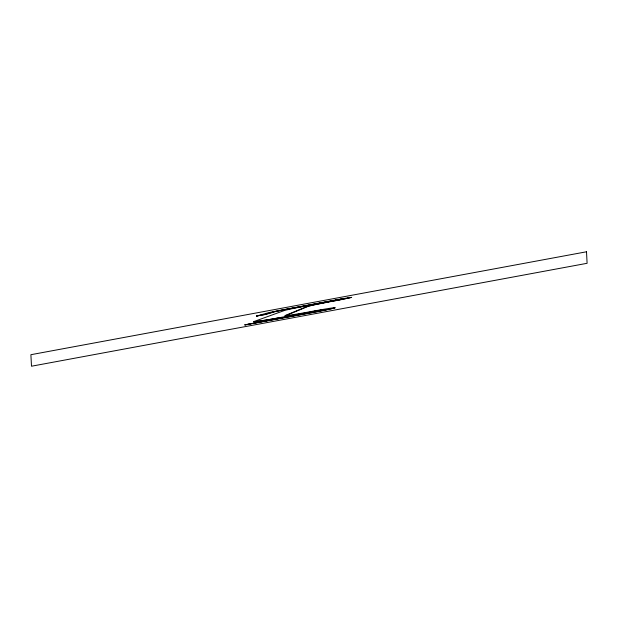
<?xml version="1.0" encoding="UTF-8"?>
<svg xmlns="http://www.w3.org/2000/svg" width="618" height="618" viewBox="0 0 618 618"><rect width="100%" height="100%" fill="white"/><g stroke="black" fill="none" stroke-linecap="round" stroke-linejoin="round"><path stroke-width="0.93" d="M328.946 301.847L335.945 300.526A24.867 0.649 -10.5 0 0 341.963 299.367L351.688 297.382L342.434 299.398A24.488 0.641 -10.5 0 1 336.478 300.549L327.826 302.055A35.728 0.935 -10.5 0 0 322.21 303.144L316.053 304.373A24.341 0.633 -10.5 0 0 313.481 304.906L307.779 306.219L285.029 315.574A25.863 0.68 -10.5 0 0 286.621 315.613L288.791 315.327A27.694 0.726 -10.5 0 0 297.567 313.936L300.394 313.45A31.974 0.834 -10.5 0 0 310.723 311.611L315.389 310.761A23.669 0.618 -10.5 0 1 323.855 309.27L325.4 309.008A21.182 0.556 -10.5 0 1 327.532 308.66A22.341 0.587 -10.5 0 1 332.345 307.949L335.257 307.733L334.632 307.996A24.403 0.641 -10.5 0 1 331.395 308.799A23.461 0.618 -10.5 0 1 328.807 309.371L324.774 310.12A26.512 0.695 -10.5 0 1 318.525 311.372L244.635 324.913L323.075 309.927L319.274 310.398M340.495 299.351L286.281 309.433A26.551 0.695 -10.5 0 0 281.46 310.367L278.471 310.962A18.702 0.487 -10.5 0 0 275.311 311.611L265.663 314.454L256.455 316.061L269.108 312.546A27.918 0.734 -10.5 0 1 271.905 311.974L278.486 310.661A39.838 1.043 -10.5 0 1 283.214 309.749L336.702 299.761A22.117 0.579 -10.5 0 1 341.731 298.842L351.294 297.335M272.608 318.973A29.981 0.788 -10.5 0 1 267.617 319.83L254.77 321.754A26.481 0.695 -10.5 0 1 253.759 321.607L284.96 310.306L290.839 308.961A25.037 0.657 -10.5 0 1 293.419 308.428L299.545 307.208A35.914 0.942 -10.5 0 1 305.083 306.134L343.052 298.888L340.433 299.251M326.961 309.664L327.965 309.448A23.739 0.618 -10.5 0 0 330.591 308.876A24.643 0.649 -10.5 0 0 333.867 308.058L334.508 307.795L333.82 307.787M326.76 309.796L325.655 310.027A26.11 0.68 -10.5 0 1 319.483 311.263L245.253 324.867M276.578 318.193L319.491 310.421M312.77 311.526L315.188 311.163M279.838 317.675L272.917 318.849M276.169 318.34L271.132 319.166A30.282 0.796 -10.5 0 1 266.088 320.031L256.393 321.553M315.365 311.063L322.928 309.904M342.65 299.004L285.331 309.487A26.96 0.703 -10.5 0 0 280.472 310.429L277.451 311.032A18.942 0.494 -10.5 0 0 274.268 311.688L264.581 314.539L256.501 316.053M287.308 315.528A25.856 0.68 -10.5 0 1 286.304 315.419L308.575 306.188L314.214 304.883A24.063 0.633 -10.5 0 1 316.764 304.357L322.859 303.137A35.18 0.919 -10.5 0 1 328.428 302.063M586.513 251.781L30.9 354.701L31.487 366.219L587.1 263.299L586.513 251.781"/></g></svg>
